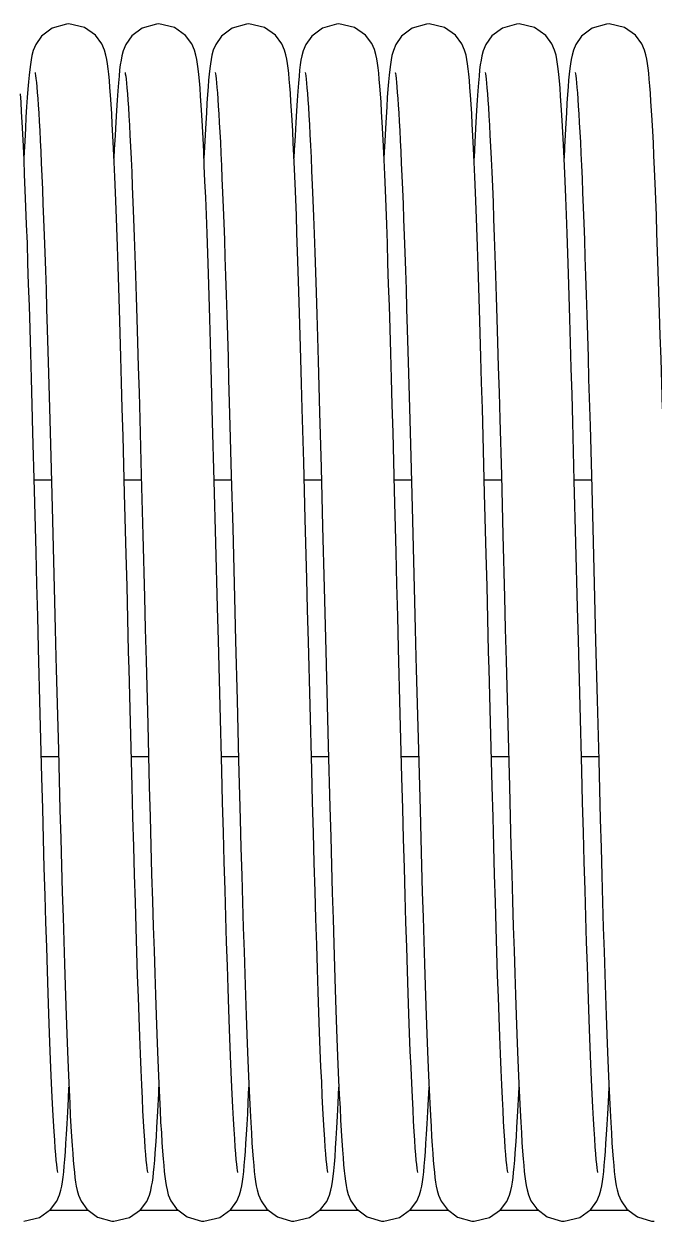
# Model space of a CAD drawing. Header units: millimetres. Extents: x 21899 to 38731, y -5425 to 3612.
# Drawn here: x 33666.3 to 33722.3, y -2765.4 to -2658.9 of the extents above; entities that cross this region are included whole.
import ezdxf

# ---------------------------------------------------------------- set-up
doc = ezdxf.new("R2010")
doc.units = ezdxf.units.MM

msp = doc.modelspace()

# ---------------------------------------------------------------- linework, layer by layer
at = {"color": 7, "linetype": 'Continuous'}
for p, q in [((33668.47, -2689.98), (33668.58, -2694.12)), ((33700.47, -2689.98), (33700.58, -2694.12)), ((33684.48, -2690.53), (33684.6, -2694.68)), ((33716.48, -2690.53), (33716.6, -2694.68)), ((33691.16, -2697.9), (33691.03, -2693.15)), ((33668.58, -2694.12), (33668.7, -2698.51)), ((33676.58, -2694.06), (33676.72, -2699.07)), ((33683.2, -2699.56), (33683.06, -2694.35)), ((33692.57, -2693.47), (33692.7, -2698.38)), ((33700.58, -2694.12), (33700.7, -2698.51)), ((33708.58, -2694.06), (33708.72, -2699.07)), ((33715.2, -2699.56), (33715.06, -2694.35)), ((33667.23, -2700.43), (33667.09, -2695.25)), ((33684.6, -2694.68), (33684.72, -2699.1)), ((33699.23, -2700.43), (33699.09, -2695.25)), ((33716.6, -2694.68), (33716.72, -2699.1)), ((33675.23, -2700.69), (33675.1, -2695.58)), ((33707.23, -2700.69), (33707.1, -2695.58)), ((33668.7, -2698.51), (33668.82, -2703.1)), ((33691.29, -2702.96), (33691.16, -2697.9)), ((33692.7, -2698.38), (33692.83, -2703.61)), ((33700.7, -2698.51), (33700.82, -2703.1)), ((33667.2, -2699.47), (33668.73, -2699.47)), ((33675.2, -2699.47), (33676.73, -2699.47)), ((33676.72, -2699.07), (33676.85, -2704.38)), ((33683.2, -2699.47), (33684.73, -2699.47)), ((33683.35, -2705.09), (33683.2, -2699.56)), ((33684.72, -2699.1), (33684.84, -2703.77)), ((33691.2, -2699.47), (33692.73, -2699.47)), ((33699.2, -2699.47), (33700.73, -2699.47)), ((33707.2, -2699.47), (33708.73, -2699.47)), ((33708.72, -2699.07), (33708.85, -2704.38)), ((33715.2, -2699.47), (33716.73, -2699.47)), ((33715.35, -2705.09), (33715.2, -2699.56)), ((33716.72, -2699.1), (33716.84, -2703.77)), ((33692.83, -2703.61), (33692.98, -2709.08)), ((33667.73, -2720.28), (33667.59, -2714.49)), ((33699.73, -2720.28), (33699.59, -2714.49)), ((33677.14, -2715.56), (33677.29, -2721.23)), ((33709.14, -2715.56), (33709.29, -2721.23)), ((33669.16, -2716.32), (33669.35, -2723.53)), ((33675.75, -2721.03), (33675.63, -2716.32)), ((33701.16, -2716.32), (33701.35, -2723.53)), ((33707.75, -2721.03), (33707.63, -2716.32)), ((33683.87, -2725.36), (33683.72, -2719.61)), ((33685.23, -2719.07), (33685.37, -2724.42)), ((33691.87, -2725.29), (33691.72, -2719.56)), ((33715.87, -2725.36), (33715.72, -2719.61)), ((33717.23, -2719.07), (33717.37, -2724.42)), ((33667.88, -2725.96), (33667.73, -2720.28)), ((33675.9, -2726.75), (33675.75, -2721.03)), ((33699.88, -2725.96), (33699.73, -2720.28)), ((33707.9, -2726.75), (33707.75, -2721.03)), ((33677.29, -2721.23), (33677.43, -2726.76)), ((33709.29, -2721.23), (33709.43, -2726.76)), ((33693.34, -2723.13), (33693.48, -2728.6)), ((33667.83, -2724.08), (33669.36, -2724.08)), ((33669.35, -2723.53), (33669.49, -2728.84)), ((33675.83, -2724.08), (33677.36, -2724.08)), ((33683.83, -2724.08), (33685.36, -2724.08)), ((33691.83, -2724.08), (33693.36, -2724.08)), ((33699.83, -2724.08), (33701.36, -2724.08)), ((33701.35, -2723.53), (33701.49, -2728.84)), ((33707.83, -2724.08), (33709.36, -2724.08)), ((33715.83, -2724.08), (33717.36, -2724.08)), ((33685.37, -2724.42), (33685.51, -2729.67)), ((33717.37, -2724.42), (33717.51, -2729.67)), ((33672.03, -2764.47), (33668.56, -2764.47)), ((33680.04, -2764.47), (33676.56, -2764.47)), ((33688.04, -2764.47), (33684.56, -2764.47)), ((33696.04, -2764.47), (33692.56, -2764.47)), ((33704.03, -2764.47), (33700.56, -2764.47)), ((33712.04, -2764.47), (33708.56, -2764.47)), ((33720.04, -2764.47), (33716.56, -2764.47))]:
    msp.add_line(p, q, dxfattribs=at)
for points in [[(33670.29, -2658.91), (33670.07, -2658.92), (33668.8, -2659.29), (33667.86, -2660), (33667.34, -2660.73), (33667.12, -2661.28), (33667, -2661.72), (33666.92, -2662.11), (33666.86, -2662.52), (33666.8, -2662.97), (33666.74, -2663.48), (33666.69, -2664.06), (33666.64, -2664.72)], [(33673.93, -2664.57), (33673.88, -2663.94), (33673.83, -2663.39), (33673.78, -2662.91), (33673.72, -2662.47), (33673.66, -2662.08), (33673.58, -2661.69), (33673.45, -2661.24), (33673.21, -2660.67), (33672.64, -2659.91), (33671.66, -2659.22), (33670.29, -2658.91)], [(33678.29, -2658.91), (33678.07, -2658.92), (33676.81, -2659.28), (33675.87, -2659.98), (33675.34, -2660.73), (33675.11, -2661.31), (33674.99, -2661.74), (33674.92, -2662.13), (33674.85, -2662.55), (33674.79, -2663.01), (33674.74, -2663.55), (33674.68, -2664.16), (33674.62, -2664.87)], [(33681.94, -2664.62), (33681.89, -2663.98), (33681.83, -2663.42), (33681.78, -2662.92), (33681.72, -2662.48), (33681.66, -2662.08), (33681.58, -2661.69), (33681.45, -2661.25), (33681.21, -2660.68), (33680.66, -2659.93), (33679.68, -2659.23), (33678.29, -2658.91)], [(33686.29, -2658.91), (33686.07, -2658.92), (33684.79, -2659.29), (33683.85, -2660), (33683.35, -2660.73), (33683.12, -2661.26), (33683, -2661.69), (33682.92, -2662.08), (33682.86, -2662.47), (33682.81, -2662.89), (33682.75, -2663.37), (33682.7, -2663.91), (33682.65, -2664.51), (33682.6, -2665.2)], [(33689.97, -2665.07), (33689.92, -2664.42), (33689.87, -2663.83), (33689.82, -2663.3), (33689.77, -2662.84), (33689.71, -2662.42), (33689.65, -2662.04), (33689.57, -2661.67), (33689.45, -2661.24), (33689.21, -2660.68), (33688.65, -2659.92), (33687.67, -2659.23), (33686.29, -2658.91)], [(33694.29, -2658.91), (33694.07, -2658.92), (33692.81, -2659.28), (33691.87, -2659.99), (33691.34, -2660.74), (33691.11, -2661.31), (33690.99, -2661.75), (33690.91, -2662.14), (33690.85, -2662.56), (33690.79, -2663.02), (33690.74, -2663.56), (33690.68, -2664.18), (33690.62, -2664.89)], [(33697.98, -2665.12), (33697.92, -2664.44), (33697.87, -2663.84), (33697.82, -2663.3), (33697.77, -2662.83), (33697.71, -2662.41), (33697.65, -2662.02), (33697.56, -2661.63), (33697.44, -2661.2), (33697.2, -2660.65), (33696.64, -2659.91), (33695.66, -2659.22), (33694.29, -2658.91)], [(33702.29, -2658.91), (33702.07, -2658.92), (33700.8, -2659.29), (33699.86, -2660), (33699.34, -2660.73), (33699.12, -2661.28), (33699, -2661.72), (33698.92, -2662.11), (33698.86, -2662.52), (33698.8, -2662.97), (33698.74, -2663.48), (33698.69, -2664.06), (33698.64, -2664.72)], [(33705.93, -2664.57), (33705.88, -2663.94), (33705.83, -2663.39), (33705.78, -2662.91), (33705.72, -2662.47), (33705.66, -2662.08), (33705.58, -2661.69), (33705.45, -2661.24), (33705.21, -2660.67), (33704.64, -2659.91), (33703.66, -2659.22), (33702.29, -2658.91)], [(33710.29, -2658.91), (33710.07, -2658.92), (33708.81, -2659.28), (33707.87, -2659.98), (33707.34, -2660.73), (33707.11, -2661.31), (33706.99, -2661.74), (33706.92, -2662.13), (33706.85, -2662.55), (33706.79, -2663.01), (33706.74, -2663.55), (33706.68, -2664.16), (33706.62, -2664.87)], [(33713.94, -2664.62), (33713.89, -2663.98), (33713.83, -2663.42), (33713.78, -2662.92), (33713.72, -2662.48), (33713.66, -2662.08), (33713.58, -2661.69), (33713.45, -2661.25), (33713.21, -2660.68), (33712.66, -2659.93), (33711.68, -2659.23), (33710.29, -2658.91)], [(33718.29, -2658.91), (33718.07, -2658.92), (33716.79, -2659.29), (33715.85, -2660), (33715.35, -2660.73), (33715.12, -2661.26), (33715, -2661.69), (33714.92, -2662.08), (33714.86, -2662.47), (33714.81, -2662.89), (33714.75, -2663.37), (33714.7, -2663.91), (33714.65, -2664.51), (33714.6, -2665.2)], [(33721.97, -2665.07), (33721.92, -2664.42), (33721.87, -2663.83), (33721.82, -2663.3), (33721.77, -2662.84), (33721.71, -2662.42), (33721.65, -2662.04), (33721.57, -2661.67), (33721.45, -2661.24), (33721.21, -2660.68), (33720.65, -2659.92), (33719.67, -2659.23), (33718.29, -2658.91)], [(33667.28, -2663.23), (33667.28, -2663.24), (33667.3, -2663.33), (33667.33, -2663.51), (33667.36, -2663.78), (33667.4, -2664.12), (33667.43, -2664.52), (33667.47, -2665), (33667.52, -2665.54), (33667.56, -2666.15), (33667.6, -2666.83), (33667.65, -2667.58), (33667.69, -2668.4), (33667.74, -2669.29), (33667.79, -2670.26), (33667.83, -2671.31), (33667.88, -2672.43), (33667.93, -2673.63), (33667.98, -2674.92), (33668.03, -2676.28), (33668.09, -2677.72), (33668.14, -2679.24), (33668.19, -2680.84), (33668.25, -2682.52), (33668.3, -2684.27), (33668.36, -2686.1), (33668.41, -2688.01), (33668.47, -2689.98)], [(33675.28, -2663.24), (33675.3, -2663.35), (33675.33, -2663.55), (33675.36, -2663.83), (33675.4, -2664.18), (33675.44, -2664.61), (33675.48, -2665.12), (33675.53, -2665.69), (33675.57, -2666.35), (33675.62, -2667.09), (33675.67, -2667.91), (33675.71, -2668.81), (33675.76, -2669.82), (33675.82, -2670.91), (33675.87, -2672.1), (33675.92, -2673.39), (33675.98, -2674.78), (33676.03, -2676.26), (33676.09, -2677.84), (33676.15, -2679.52), (33676.21, -2681.3), (33676.27, -2683.18), (33676.33, -2685.15), (33676.39, -2687.23), (33676.45, -2689.41), (33676.52, -2691.69), (33676.58, -2694.06)], [(33683.28, -2663.24), (33683.3, -2663.34), (33683.33, -2663.53), (33683.36, -2663.8), (33683.4, -2664.15), (33683.44, -2664.57), (33683.48, -2665.05), (33683.52, -2665.61), (33683.56, -2666.23), (33683.61, -2666.92), (33683.65, -2667.69), (33683.7, -2668.53), (33683.75, -2669.44), (33683.79, -2670.44), (33683.84, -2671.51), (33683.89, -2672.67), (33683.94, -2673.91), (33683.99, -2675.23), (33684.05, -2676.63), (33684.1, -2678.11), (33684.15, -2679.67), (33684.21, -2681.31), (33684.26, -2683.01), (33684.32, -2684.79), (33684.37, -2686.63), (33684.43, -2688.55), (33684.48, -2690.53)], [(33691.28, -2663.24), (33691.3, -2663.35), (33691.33, -2663.54), (33691.36, -2663.82), (33691.4, -2664.17), (33691.44, -2664.6), (33691.48, -2665.1), (33691.53, -2665.67), (33691.57, -2666.32), (33691.62, -2667.05), (33691.66, -2667.86), (33691.71, -2668.75), (33691.76, -2669.74), (33691.81, -2670.81), (33691.86, -2671.98), (33691.92, -2673.24), (33691.97, -2674.6), (33692.02, -2676.05), (33692.08, -2677.6), (33692.14, -2679.24), (33692.2, -2680.99), (33692.25, -2682.82), (33692.31, -2684.76), (33692.38, -2686.79), (33692.44, -2688.92), (33692.5, -2691.15), (33692.57, -2693.47)], [(33699.28, -2663.23), (33699.28, -2663.24), (33699.3, -2663.33), (33699.33, -2663.51), (33699.36, -2663.78), (33699.4, -2664.12), (33699.43, -2664.52), (33699.47, -2665), (33699.52, -2665.54), (33699.56, -2666.15), (33699.6, -2666.83), (33699.65, -2667.58), (33699.69, -2668.4), (33699.74, -2669.29), (33699.79, -2670.26), (33699.83, -2671.31), (33699.88, -2672.43), (33699.93, -2673.63), (33699.98, -2674.92), (33700.03, -2676.28), (33700.09, -2677.72), (33700.14, -2679.24), (33700.19, -2680.84), (33700.25, -2682.52), (33700.3, -2684.27), (33700.36, -2686.1), (33700.41, -2688.01), (33700.47, -2689.98)], [(33707.28, -2663.24), (33707.3, -2663.35), (33707.33, -2663.55), (33707.36, -2663.83), (33707.4, -2664.18), (33707.44, -2664.61), (33707.48, -2665.12), (33707.53, -2665.69), (33707.57, -2666.35), (33707.62, -2667.09), (33707.67, -2667.91), (33707.71, -2668.81), (33707.76, -2669.82), (33707.82, -2670.91), (33707.87, -2672.1), (33707.92, -2673.39), (33707.98, -2674.78), (33708.03, -2676.26), (33708.09, -2677.84), (33708.15, -2679.52), (33708.21, -2681.3), (33708.27, -2683.18), (33708.33, -2685.15), (33708.39, -2687.23), (33708.45, -2689.41), (33708.52, -2691.69), (33708.58, -2694.06)], [(33715.28, -2663.24), (33715.3, -2663.34), (33715.33, -2663.53), (33715.36, -2663.8), (33715.4, -2664.15), (33715.44, -2664.57), (33715.48, -2665.05), (33715.52, -2665.61), (33715.56, -2666.23), (33715.61, -2666.92), (33715.65, -2667.69), (33715.7, -2668.53), (33715.75, -2669.44), (33715.79, -2670.44), (33715.84, -2671.51), (33715.89, -2672.67), (33715.94, -2673.91), (33715.99, -2675.23), (33716.05, -2676.63), (33716.1, -2678.11), (33716.15, -2679.67), (33716.21, -2681.31), (33716.26, -2683.01), (33716.32, -2684.79), (33716.37, -2686.63), (33716.43, -2688.55), (33716.48, -2690.53)], [(33675.1, -2695.58), (33675.03, -2693.14), (33674.97, -2690.8), (33674.9, -2688.55), (33674.84, -2686.39), (33674.78, -2684.33), (33674.71, -2682.35), (33674.65, -2680.48), (33674.59, -2678.7), (33674.54, -2677.01), (33674.48, -2675.42), (33674.42, -2673.92), (33674.36, -2672.52), (33674.31, -2671.21), (33674.25, -2670), (33674.2, -2668.87), (33674.14, -2667.84), (33674.09, -2666.9), (33674.04, -2666.04), (33673.99, -2665.26), (33673.93, -2664.57)], [(33683.06, -2694.35), (33683, -2691.89), (33682.93, -2689.54), (33682.86, -2687.29), (33682.8, -2685.14), (33682.74, -2683.09), (33682.68, -2681.15), (33682.62, -2679.3), (33682.56, -2677.56), (33682.5, -2675.91), (33682.44, -2674.36), (33682.38, -2672.9), (33682.32, -2671.54), (33682.27, -2670.27), (33682.21, -2669.1), (33682.15, -2668.02), (33682.1, -2667.04), (33682.04, -2666.15), (33681.99, -2665.34), (33681.94, -2664.62)], [(33707.1, -2695.58), (33707.03, -2693.14), (33706.97, -2690.8), (33706.9, -2688.55), (33706.84, -2686.39), (33706.78, -2684.33), (33706.71, -2682.35), (33706.65, -2680.48), (33706.59, -2678.7), (33706.54, -2677.01), (33706.48, -2675.42), (33706.42, -2673.92), (33706.36, -2672.52), (33706.31, -2671.21), (33706.25, -2670), (33706.2, -2668.87), (33706.14, -2667.84), (33706.09, -2666.9), (33706.04, -2666.04), (33705.99, -2665.26), (33705.93, -2664.57)], [(33715.06, -2694.35), (33715, -2691.89), (33714.93, -2689.54), (33714.86, -2687.29), (33714.8, -2685.14), (33714.74, -2683.09), (33714.68, -2681.15), (33714.62, -2679.3), (33714.56, -2677.56), (33714.5, -2675.91), (33714.44, -2674.36), (33714.38, -2672.9), (33714.32, -2671.54), (33714.27, -2670.27), (33714.21, -2669.1), (33714.15, -2668.02), (33714.1, -2667.04), (33714.04, -2666.15), (33713.99, -2665.34), (33713.94, -2664.62)], [(33667.09, -2695.25), (33667.02, -2692.8), (33666.96, -2690.46), (33666.89, -2688.21), (33666.83, -2686.05), (33666.77, -2684), (33666.7, -2682.05), (33666.64, -2680.19), (33666.59, -2678.43), (33666.53, -2676.75), (33666.47, -2675.18), (33666.41, -2673.69), (33666.35, -2672.3), (33666.3, -2671), (33666.24, -2669.79), (33666.19, -2668.68), (33666.13, -2667.65), (33666.08, -2666.72), (33666.03, -2665.88), (33665.98, -2665.12)], [(33666.64, -2664.72), (33666.58, -2665.46), (33666.53, -2666.29), (33666.47, -2667.21), (33666.42, -2668.23), (33666.36, -2669.35), (33666.29, -2670.83)], [(33674.62, -2664.87), (33674.57, -2665.68), (33674.51, -2666.6), (33674.45, -2667.64), (33674.39, -2668.8), (33674.32, -2670.08), (33674.29, -2670.84)], [(33682.6, -2665.2), (33682.55, -2665.96), (33682.5, -2666.81), (33682.44, -2667.75), (33682.39, -2668.77), (33682.33, -2669.89), (33682.29, -2670.84)], [(33691.03, -2693.15), (33690.97, -2690.89), (33690.91, -2688.72), (33690.85, -2686.63), (33690.79, -2684.64), (33690.73, -2682.73), (33690.67, -2680.91), (33690.61, -2679.17), (33690.55, -2677.53), (33690.5, -2675.97), (33690.44, -2674.5), (33690.39, -2673.12), (33690.33, -2671.82), (33690.28, -2670.61), (33690.23, -2669.49), (33690.18, -2668.44), (33690.12, -2667.48), (33690.07, -2666.6), (33690.02, -2665.8), (33689.97, -2665.07)], [(33690.62, -2664.89), (33690.56, -2665.71), (33690.51, -2666.64), (33690.45, -2667.69), (33690.38, -2668.86), (33690.32, -2670.15), (33690.29, -2670.84)], [(33699.09, -2695.25), (33699.02, -2692.8), (33698.96, -2690.46), (33698.89, -2688.21), (33698.83, -2686.05), (33698.77, -2684), (33698.7, -2682.05), (33698.64, -2680.19), (33698.59, -2678.43), (33698.53, -2676.75), (33698.47, -2675.18), (33698.41, -2673.69), (33698.35, -2672.3), (33698.3, -2671), (33698.24, -2669.79), (33698.19, -2668.68), (33698.13, -2667.65), (33698.08, -2666.72), (33698.03, -2665.88), (33697.98, -2665.12)], [(33698.64, -2664.72), (33698.58, -2665.46), (33698.53, -2666.29), (33698.47, -2667.21), (33698.42, -2668.23), (33698.36, -2669.35), (33698.29, -2670.83)], [(33706.62, -2664.87), (33706.57, -2665.68), (33706.51, -2666.6), (33706.45, -2667.64), (33706.39, -2668.8), (33706.32, -2670.08), (33706.29, -2670.84)], [(33714.6, -2665.2), (33714.55, -2665.96), (33714.5, -2666.81), (33714.44, -2667.75), (33714.39, -2668.77), (33714.33, -2669.89), (33714.29, -2670.84)], [(33723.03, -2693.15), (33722.97, -2690.89), (33722.91, -2688.72), (33722.85, -2686.63), (33722.79, -2684.64), (33722.73, -2682.73), (33722.67, -2680.91), (33722.61, -2679.17), (33722.55, -2677.53), (33722.5, -2675.97), (33722.44, -2674.5), (33722.39, -2673.12), (33722.33, -2671.82), (33722.28, -2670.61), (33722.23, -2669.49), (33722.18, -2668.44), (33722.12, -2667.48), (33722.07, -2666.6), (33722.02, -2665.8), (33721.97, -2665.07)], [(33667.59, -2714.49), (33667.51, -2711.6), (33667.44, -2708.74), (33667.37, -2705.91), (33667.23, -2700.43)], [(33675.45, -2708.94), (33675.37, -2706.12), (33675.23, -2700.69)], [(33699.59, -2714.49), (33699.51, -2711.6), (33699.44, -2708.74), (33699.37, -2705.91), (33699.23, -2700.43)], [(33707.45, -2708.94), (33707.37, -2706.12), (33707.23, -2700.69)], [(33691.72, -2719.56), (33691.57, -2713.84), (33691.5, -2711.04), (33691.43, -2708.29), (33691.29, -2702.96)], [(33668.82, -2703.1), (33669.01, -2710.3), (33669.07, -2712.76), (33669.13, -2715.24), (33669.16, -2716.32)], [(33684.84, -2703.77), (33684.96, -2708.68), (33685.03, -2711.21), (33685.1, -2713.79), (33685.23, -2719.07)], [(33700.82, -2703.1), (33701.01, -2710.3), (33701.07, -2712.76), (33701.13, -2715.24), (33701.16, -2716.32)], [(33716.84, -2703.77), (33716.96, -2708.68), (33717.03, -2711.21), (33717.1, -2713.79), (33717.23, -2719.07)], [(33676.85, -2704.38), (33677, -2709.91), (33677.07, -2712.73), (33677.14, -2715.56)], [(33683.72, -2719.61), (33683.57, -2713.76), (33683.49, -2710.84), (33683.35, -2705.09)], [(33708.85, -2704.38), (33709, -2709.91), (33709.07, -2712.73), (33709.14, -2715.56)], [(33715.72, -2719.61), (33715.57, -2713.76), (33715.49, -2710.84), (33715.35, -2705.09)], [(33675.63, -2716.32), (33675.59, -2714.75), (33675.45, -2708.94)], [(33692.98, -2709.08), (33693.12, -2714.68), (33693.34, -2723.13)], [(33707.63, -2716.32), (33707.59, -2714.75), (33707.45, -2708.94)], [(33693.3, -2761.08), (33693.29, -2761.07), (33693.27, -2760.93), (33693.24, -2760.69), (33693.2, -2760.36), (33693.16, -2759.94), (33693.11, -2759.43), (33693.07, -2758.83), (33693.02, -2758.13), (33692.97, -2757.32), (33692.91, -2756.42), (33692.86, -2755.4), (33692.8, -2754.27), (33692.75, -2753.03), (33692.69, -2751.68), (33692.63, -2750.2), (33692.57, -2748.6), (33692.51, -2746.87), (33692.44, -2745.01), (33692.37, -2743), (33692.31, -2740.84), (33692.24, -2738.54), (33692.16, -2736.1), (33692.09, -2733.53), (33692.02, -2730.87), (33691.94, -2728.11), (33691.87, -2725.29)], [(33669.3, -2761.08), (33669.29, -2761.07), (33669.27, -2760.94), (33669.24, -2760.71), (33669.2, -2760.39), (33669.16, -2759.99), (33669.12, -2759.5), (33669.07, -2758.92), (33669.03, -2758.23), (33668.97, -2757.45), (33668.92, -2756.54), (33668.87, -2755.53), (33668.81, -2754.39), (33668.75, -2753.14), (33668.69, -2751.78), (33668.63, -2750.3), (33668.57, -2748.7), (33668.51, -2746.98), (33668.44, -2745.13), (33668.38, -2743.15), (33668.31, -2741.05), (33668.24, -2738.82), (33668.17, -2736.46), (33668.1, -2733.99), (33668.03, -2731.4), (33667.96, -2728.72), (33667.88, -2725.96)], [(33685.3, -2761.08), (33685.29, -2761.07), (33685.27, -2760.93), (33685.24, -2760.69), (33685.2, -2760.35), (33685.16, -2759.93), (33685.11, -2759.42), (33685.07, -2758.81), (33685.02, -2758.1), (33684.96, -2757.28), (33684.91, -2756.34), (33684.86, -2755.29), (33684.8, -2754.13), (33684.74, -2752.85), (33684.68, -2751.46), (33684.62, -2749.95), (33684.56, -2748.33), (33684.5, -2746.58), (33684.43, -2744.71), (33684.37, -2742.72), (33684.3, -2740.6), (33684.23, -2738.35), (33684.16, -2735.97), (33684.09, -2733.47), (33684.02, -2730.86), (33683.94, -2728.15), (33683.87, -2725.36)], [(33701.3, -2761.08), (33701.29, -2761.07), (33701.27, -2760.94), (33701.24, -2760.71), (33701.2, -2760.39), (33701.16, -2759.99), (33701.12, -2759.5), (33701.07, -2758.92), (33701.03, -2758.23), (33700.97, -2757.45), (33700.92, -2756.54), (33700.87, -2755.53), (33700.81, -2754.39), (33700.75, -2753.14), (33700.69, -2751.78), (33700.63, -2750.3), (33700.57, -2748.7), (33700.51, -2746.98), (33700.44, -2745.13), (33700.38, -2743.15), (33700.31, -2741.05), (33700.24, -2738.82), (33700.17, -2736.46), (33700.1, -2733.99), (33700.03, -2731.4), (33699.96, -2728.72), (33699.88, -2725.96)], [(33717.3, -2761.08), (33717.29, -2761.07), (33717.27, -2760.93), (33717.24, -2760.69), (33717.2, -2760.35), (33717.16, -2759.93), (33717.11, -2759.42), (33717.07, -2758.81), (33717.02, -2758.1), (33716.96, -2757.28), (33716.91, -2756.34), (33716.86, -2755.29), (33716.8, -2754.13), (33716.74, -2752.85), (33716.68, -2751.46), (33716.62, -2749.95), (33716.56, -2748.33), (33716.5, -2746.58), (33716.43, -2744.71), (33716.37, -2742.72), (33716.3, -2740.6), (33716.23, -2738.35), (33716.16, -2735.97), (33716.09, -2733.47), (33716.02, -2730.86), (33715.94, -2728.15), (33715.87, -2725.36)], [(33677.29, -2761.07), (33677.3, -2761.08), (33677.3, -2761.07), (33677.27, -2760.95), (33677.24, -2760.72), (33677.21, -2760.4), (33677.16, -2759.99), (33677.12, -2759.5), (33677.07, -2758.91), (33677.03, -2758.23), (33676.98, -2757.45), (33676.92, -2756.57), (33676.87, -2755.59), (33676.82, -2754.5), (33676.76, -2753.3), (33676.7, -2751.98), (33676.64, -2750.54), (33676.58, -2748.98), (33676.52, -2747.29), (33676.46, -2745.49), (33676.39, -2743.56), (33676.33, -2741.5), (33676.26, -2739.33), (33676.19, -2737.03), (33676.12, -2734.62), (33676.05, -2732.1), (33675.98, -2729.48), (33675.9, -2726.75)], [(33677.43, -2726.76), (33677.5, -2729.44), (33677.57, -2732.04), (33677.64, -2734.54), (33677.71, -2736.93), (33677.78, -2739.2), (33677.85, -2741.35), (33677.91, -2743.38), (33677.98, -2745.3), (33678.04, -2747.1), (33678.1, -2748.78), (33678.16, -2750.35), (33678.22, -2751.81), (33678.28, -2753.17), (33678.33, -2754.42), (33678.39, -2755.57), (33678.44, -2756.62), (33678.5, -2757.57), (33678.55, -2758.43), (33678.6, -2759.19)], [(33709.29, -2761.07), (33709.3, -2761.08), (33709.3, -2761.07), (33709.27, -2760.95), (33709.24, -2760.72), (33709.21, -2760.4), (33709.16, -2759.99), (33709.12, -2759.5), (33709.07, -2758.91), (33709.03, -2758.23), (33708.98, -2757.45), (33708.92, -2756.57), (33708.87, -2755.59), (33708.82, -2754.5), (33708.76, -2753.3), (33708.7, -2751.98), (33708.64, -2750.54), (33708.58, -2748.98), (33708.52, -2747.29), (33708.46, -2745.49), (33708.39, -2743.56), (33708.33, -2741.5), (33708.26, -2739.33), (33708.19, -2737.03), (33708.12, -2734.62), (33708.05, -2732.1), (33707.98, -2729.48), (33707.9, -2726.75)], [(33709.43, -2726.76), (33709.5, -2729.44), (33709.57, -2732.04), (33709.64, -2734.54), (33709.71, -2736.93), (33709.78, -2739.2), (33709.85, -2741.35), (33709.91, -2743.38), (33709.98, -2745.3), (33710.04, -2747.1), (33710.1, -2748.78), (33710.16, -2750.35), (33710.22, -2751.81), (33710.28, -2753.17), (33710.33, -2754.42), (33710.39, -2755.57), (33710.44, -2756.62), (33710.5, -2757.57), (33710.55, -2758.43), (33710.6, -2759.19)], [(33669.49, -2728.84), (33669.56, -2731.37), (33669.62, -2733.8), (33669.69, -2736.14), (33669.76, -2738.37), (33669.82, -2740.5), (33669.88, -2742.53), (33669.95, -2744.45), (33670.01, -2746.27), (33670.07, -2747.97), (33670.13, -2749.57), (33670.19, -2751.06), (33670.24, -2752.45), (33670.3, -2753.74), (33670.36, -2754.92), (33670.41, -2756.01), (33670.47, -2756.99), (33670.52, -2757.88), (33670.57, -2758.69), (33670.62, -2759.4)], [(33693.48, -2728.6), (33693.55, -2731.23), (33693.62, -2733.77), (33693.69, -2736.21), (33693.76, -2738.54), (33693.83, -2740.75), (33693.89, -2742.83), (33693.96, -2744.8), (33694.02, -2746.64), (33694.08, -2748.37), (33694.14, -2749.98), (33694.2, -2751.48), (33694.26, -2752.87), (33694.32, -2754.16), (33694.38, -2755.34), (33694.43, -2756.42), (33694.49, -2757.4), (33694.54, -2758.29), (33694.6, -2759.08), (33694.65, -2759.78)], [(33701.49, -2728.84), (33701.56, -2731.37), (33701.62, -2733.8), (33701.69, -2736.14), (33701.76, -2738.37), (33701.82, -2740.5), (33701.88, -2742.53), (33701.95, -2744.45), (33702.01, -2746.27), (33702.07, -2747.97), (33702.13, -2749.57), (33702.19, -2751.06), (33702.24, -2752.45), (33702.3, -2753.74), (33702.36, -2754.92), (33702.41, -2756.01), (33702.47, -2756.99), (33702.52, -2757.88), (33702.57, -2758.69), (33702.62, -2759.4)], [(33685.51, -2729.67), (33685.58, -2732.21), (33685.65, -2734.67), (33685.72, -2737.04), (33685.78, -2739.29), (33685.85, -2741.42), (33685.91, -2743.44), (33685.98, -2745.35), (33686.04, -2747.14), (33686.1, -2748.82), (33686.16, -2750.39), (33686.22, -2751.84), (33686.28, -2753.2), (33686.33, -2754.45), (33686.39, -2755.59), (33686.45, -2756.64), (33686.5, -2757.59), (33686.55, -2758.44), (33686.61, -2759.2)], [(33717.51, -2729.67), (33717.58, -2732.21), (33717.65, -2734.67), (33717.72, -2737.04), (33717.78, -2739.29), (33717.85, -2741.42), (33717.91, -2743.44), (33717.98, -2745.35), (33718.04, -2747.14), (33718.1, -2748.82), (33718.16, -2750.39), (33718.22, -2751.84), (33718.28, -2753.2), (33718.33, -2754.45), (33718.39, -2755.59), (33718.45, -2756.64), (33718.5, -2757.59), (33718.55, -2758.44), (33718.61, -2759.2)], [(33669.97, -2759.26), (33670.02, -2758.51), (33670.08, -2757.68), (33670.13, -2756.75), (33670.18, -2755.71), (33670.24, -2754.57), (33670.29, -2753.49)], [(33677.96, -2759.38), (33678.01, -2758.68), (33678.06, -2757.9), (33678.11, -2757.06), (33678.16, -2756.14), (33678.21, -2755.14), (33678.27, -2754.06), (33678.29, -2753.49)], [(33685.97, -2759.24), (33686.02, -2758.51), (33686.07, -2757.71), (33686.13, -2756.82), (33686.18, -2755.87), (33686.23, -2754.83), (33686.29, -2753.49)], [(33693.94, -2759.7), (33693.99, -2758.94), (33694.05, -2758.08), (33694.11, -2757.13), (33694.17, -2756.07), (33694.22, -2754.91), (33694.29, -2753.49)], [(33701.97, -2759.26), (33702.02, -2758.51), (33702.08, -2757.68), (33702.13, -2756.75), (33702.18, -2755.71), (33702.24, -2754.57), (33702.29, -2753.49)], [(33709.96, -2759.38), (33710.01, -2758.68), (33710.06, -2757.9), (33710.11, -2757.06), (33710.16, -2756.14), (33710.21, -2755.14), (33710.27, -2754.06), (33710.29, -2753.49)], [(33717.97, -2759.24), (33718.02, -2758.51), (33718.07, -2757.71), (33718.13, -2756.82), (33718.18, -2755.87), (33718.23, -2754.83), (33718.29, -2753.49)], [(33666.29, -2765.41), (33667.67, -2765.09), (33668.65, -2764.4), (33669.21, -2763.65), (33669.45, -2763.09), (33669.57, -2762.67), (33669.65, -2762.3), (33669.71, -2761.92), (33669.77, -2761.51), (33669.82, -2761.04), (33669.87, -2760.52), (33669.92, -2759.93), (33669.97, -2759.26)], [(33670.62, -2759.4), (33670.67, -2760.04), (33670.72, -2760.6), (33670.77, -2761.1), (33670.82, -2761.54), (33670.87, -2761.94), (33670.94, -2762.32), (33671.02, -2762.7), (33671.14, -2763.12), (33671.37, -2763.65), (33671.89, -2764.37), (33672.83, -2765.06), (33674.1, -2765.41), (33674.29, -2765.41)], [(33674.29, -2765.41), (33675.66, -2765.1), (33676.64, -2764.41), (33677.2, -2763.67), (33677.44, -2763.11), (33677.57, -2762.69), (33677.64, -2762.32), (33677.71, -2761.94), (33677.76, -2761.54), (33677.81, -2761.09), (33677.86, -2760.58), (33677.91, -2760.01), (33677.96, -2759.38)], [(33678.6, -2759.19), (33678.66, -2759.87), (33678.71, -2760.47), (33678.76, -2760.99), (33678.81, -2761.46), (33678.86, -2761.87), (33678.93, -2762.26), (33679.01, -2762.65), (33679.12, -2763.07), (33679.35, -2763.61), (33679.86, -2764.33), (33680.8, -2765.04), (33682.07, -2765.41), (33682.29, -2765.41)], [(33682.29, -2765.41), (33683.69, -2765.09), (33684.67, -2764.39), (33685.22, -2763.64), (33685.45, -2763.08), (33685.57, -2762.66), (33685.65, -2762.28), (33685.71, -2761.9), (33685.77, -2761.48), (33685.82, -2761.01), (33685.87, -2760.48), (33685.92, -2759.89), (33685.97, -2759.24)], [(33686.61, -2759.2), (33686.66, -2759.88), (33686.71, -2760.48), (33686.76, -2761), (33686.81, -2761.47), (33686.87, -2761.88), (33686.93, -2762.27), (33687.01, -2762.65), (33687.13, -2763.08), (33687.36, -2763.62), (33687.88, -2764.35), (33688.81, -2765.05), (33690.08, -2765.41), (33690.29, -2765.41)], [(33698.29, -2765.41), (33699.67, -2765.09), (33700.65, -2764.4), (33701.21, -2763.65), (33701.45, -2763.09), (33701.57, -2762.67), (33701.65, -2762.3), (33701.71, -2761.92), (33701.77, -2761.51), (33701.82, -2761.04), (33701.87, -2760.52), (33701.92, -2759.93), (33701.97, -2759.26)], [(33702.62, -2759.4), (33702.67, -2760.04), (33702.72, -2760.6), (33702.77, -2761.1), (33702.82, -2761.54), (33702.87, -2761.94), (33702.94, -2762.32), (33703.02, -2762.7), (33703.14, -2763.12), (33703.37, -2763.65), (33703.89, -2764.37), (33704.83, -2765.06), (33706.1, -2765.41), (33706.29, -2765.41)], [(33706.29, -2765.41), (33707.66, -2765.1), (33708.64, -2764.41), (33709.2, -2763.67), (33709.44, -2763.11), (33709.57, -2762.69), (33709.64, -2762.32), (33709.71, -2761.94), (33709.76, -2761.54), (33709.81, -2761.09), (33709.86, -2760.58), (33709.91, -2760.01), (33709.96, -2759.38)], [(33710.6, -2759.19), (33710.66, -2759.87), (33710.71, -2760.47), (33710.76, -2760.99), (33710.81, -2761.46), (33710.86, -2761.87), (33710.93, -2762.26), (33711.01, -2762.65), (33711.12, -2763.07), (33711.35, -2763.61), (33711.86, -2764.33), (33712.8, -2765.04), (33714.07, -2765.41), (33714.29, -2765.41)], [(33714.29, -2765.41), (33715.69, -2765.09), (33716.67, -2764.39), (33717.22, -2763.64), (33717.45, -2763.08), (33717.57, -2762.66), (33717.65, -2762.28), (33717.71, -2761.9), (33717.77, -2761.48), (33717.82, -2761.01), (33717.87, -2760.48), (33717.92, -2759.89), (33717.97, -2759.24)], [(33718.61, -2759.2), (33718.66, -2759.88), (33718.71, -2760.48), (33718.76, -2761), (33718.81, -2761.47), (33718.87, -2761.88), (33718.93, -2762.27), (33719.01, -2762.65), (33719.13, -2763.08), (33719.36, -2763.62), (33719.88, -2764.35), (33720.81, -2765.05), (33722.08, -2765.41), (33722.29, -2765.41)], [(33690.29, -2765.41), (33691.67, -2765.1), (33692.65, -2764.4), (33693.21, -2763.66), (33693.45, -2763.1), (33693.57, -2762.67), (33693.65, -2762.29), (33693.71, -2761.89), (33693.77, -2761.45), (33693.83, -2760.94), (33693.88, -2760.36), (33693.94, -2759.7)], [(33694.65, -2759.78), (33694.7, -2760.4), (33694.75, -2760.94), (33694.81, -2761.42), (33694.86, -2761.85), (33694.92, -2762.24), (33695, -2762.62), (33695.12, -2763.05), (33695.35, -2763.6), (33695.86, -2764.34), (33696.8, -2765.04), (33698.07, -2765.41), (33698.29, -2765.41)]]:
    msp.add_lwpolyline(points, dxfattribs=at)

doc.saveas('drawing.dxf')
